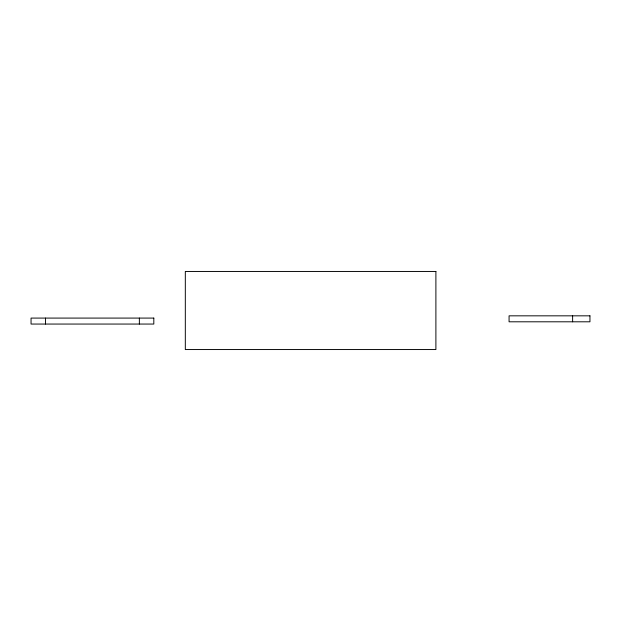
<?xml version="1.0" encoding="UTF-8"?>
<svg xmlns="http://www.w3.org/2000/svg" width="621" height="621" viewBox="0 0 621 621"><rect width="100%" height="100%" fill="white"/><g stroke="black" fill="none" stroke-linecap="round" stroke-linejoin="round"><path stroke-width="0.93" d="M572.616 315.833L572.616 321.802M139.368 318.084L139.368 324.053M45.496 318.084L45.496 324.053M435.895 271.455L185.322 271.455L185.322 349.545L435.895 349.545L435.895 271.455M589.95 315.833L509.073 315.833L509.073 321.802L589.95 321.802L589.95 315.833M153.814 318.084L31.05 318.084L31.05 324.053L153.814 324.053L153.814 318.084"/></g></svg>
